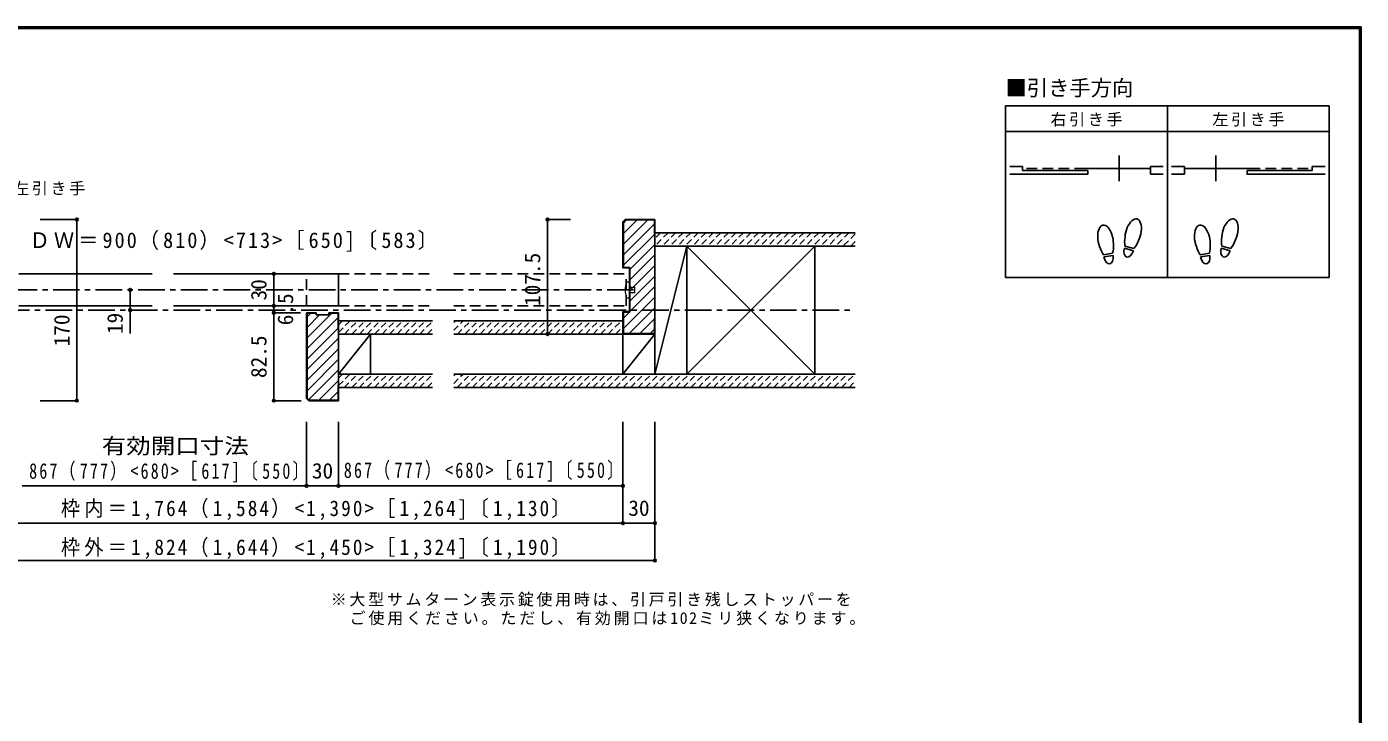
# Model space of a CAD drawing. Units: millimetres, scale not verified. Extents: x -973 to 977, y -718 to 696.
# Drawn here: x -276 to 977, y 51 to 696 of the extents above; entities that cross this region are included whole.
import ezdxf
from ezdxf.enums import TextEntityAlignment as Align

# ---------------------------------------------------------------- set-up
doc = ezdxf.new("R2010")
doc.units = ezdxf.units.MM
doc.header["$LTSCALE"] = 5
doc.header["$PDMODE"] = 32
doc.header["$PDSIZE"] = 2.5
for name, pattern in [('CHAIN1', [8, 5, -1, 1, -1]), ('DASHED1', [1.8, 1.2, -0.6]), ('DASHED2', [3, 2, -1])]:
    doc.linetypes.add(name, pattern=pattern)
for name, color, linetype in [('0-1_通り芯', 4, 'DASHED1'), ('0-2_柱', 3, 'Continuous'), ('0-3_仕上げ', 2, 'Continuous'), ('0-4_枠', 3, 'Continuous'), ('0-6_扉', 2, 'Continuous'), ('0-8_戸当り', 3, 'Continuous'), ('0-A_文字', 7, 'Continuous'), ('0-B_寸法', 7, 'Continuous'), ('0-C_ハッチ', 4, 'DASHED1'), ('F-1_枠', 6, 'Continuous')]:
    doc.layers.add(name, color=color, linetype=linetype)
doc.layers.add('0-7_金物', color=7, linetype='Continuous', lineweight=18)
doc.styles.add('ＭＳ ゴシック', font='')
doc.styles.get('ＭＳ ゴシック').set_extended_font_data('MS Gothic')

msp = doc.modelspace()

# ---------------------------------------------------------------- linework, layer by layer
at = {"layer": '0-1_通り芯', "linetype": 'CHAIN1'}
for p, q in [((-291.347, 449), (294.653, 449)), ((-498.347, 430), (501.653, 430))]:
    msp.add_line(p, q, dxfattribs=at)
at = {"layer": '0-2_柱'}
for p, q in [((313.653, 490), (313.653, 370)), ((343.653, 370), (343.653, 490)), ((463.653, 490), (463.653, 370)), ((46.653, 407.5), (46.653, 370)), ((283.653, 407.5), (283.653, 370))]:
    msp.add_line(p, q, dxfattribs=at)
at = {"layer": '0-2_柱', "color": 7}
for p, q in [((313.653, 370), (343.653, 490)), ((343.653, 370), (463.653, 490)), ((463.653, 370), (343.653, 490)), ((46.653, 407.5), (16.653, 370)), ((313.653, 407.5), (283.653, 370))]:
    msp.add_line(p, q, dxfattribs=at)
at = {"layer": '0-3_仕上げ'}
for p, q in [((501.653, 502.5), (313.653, 502.5)), ((501.653, 490), (313.653, 490)), ((16.653, 420), (104.77, 420)), ((124.77, 420), (283.653, 420)), ((283.653, 420), (283.653, 407.5)), ((16.653, 407.5), (104.77, 407.5)), ((124.77, 407.5), (283.653, 407.5)), ((16.653, 370), (104.77, 370)), ((124.77, 370), (501.653, 370)), ((104.77, 357.5), (16.653, 357.5)), ((501.653, 357.5), (124.77, 357.5))]:
    msp.add_line(p, q, dxfattribs=at)
at = {"layer": '0-4_枠'}
for p, q in [((285.774, 515), (283.653, 512.879)), ((285.981, 514.5), (284.153, 512.671)), ((285.774, 515), (313.653, 515)), ((285.981, 514.5), (313.153, 514.5)), ((313.153, 500), (313.153, 514.5)), ((313.653, 407.5), (313.653, 515)), ((283.653, 512.879), (283.653, 469.5)), ((284.153, 512.671), (284.153, 470)), ((313.153, 500), (313.653, 500)), ((283.653, 469.5), (289.653, 469.5)), ((284.153, 470), (290.153, 470)), ((289.653, 469.5), (289.653, 428.5)), ((290.153, 470), (290.153, 428)), ((-4.347, 427.5), (-13.347, 427.5)), ((-12.847, 427), (-12.847, 347.328)), ((-4.347, 427), (-12.847, 427)), ((-4.347, 427.5), (-4.347, 425.5)), ((7.653, 427.5), (7.653, 425.5)), ((7.653, 427.5), (16.653, 427.5)), ((7.653, 427), (16.153, 427)), ((16.153, 412.5), (16.153, 427)), ((16.653, 427.5), (16.653, 345)), ((289.653, 428.5), (283.653, 428.5)), ((283.653, 428.5), (283.653, 407.5)), ((290.153, 428), (284.153, 428)), ((284.153, 428), (284.153, 408)), ((-4.347, 425.5), (7.653, 425.5)), ((313.653, 422.5), (313.153, 422.5)), ((313.153, 422.5), (313.153, 408)), ((16.153, 412.5), (16.653, 412.5)), ((283.653, 407.5), (313.653, 407.5)), ((284.153, 408), (313.153, 408)), ((16.153, 360), (16.153, 345.5)), ((16.153, 360), (16.653, 360)), ((-11.019, 345.5), (-12.847, 347.328)), ((-11.226, 345), (16.653, 345)), ((-11.019, 345.5), (16.153, 345.5))]:
    msp.add_line(p, q, dxfattribs=at)
msp.add_lwpolyline([(-11.226, 345), (-13.347, 347.121), (-13.347, 427.5)], dxfattribs=at)
at = {"layer": '0-6_扉', "color": 6}
for p, q in [((-283.347, 464), (-158.347, 464)), ((-138.347, 464), (16.653, 464)), ((16.653, 434), (16.653, 464)), ((-283.347, 434), (-158.347, 434)), ((-138.347, 434), (16.653, 434))]:
    msp.add_line(p, q, dxfattribs=at)
at = {"layer": '0-6_扉', "linetype": 'DASHED2'}
for p, q in [((-13.347, 434), (-13.347, 464)), ((-13.347, 464), (104.77, 464)), ((124.77, 464), (286.653, 464)), ((286.653, 434), (286.653, 464)), ((-13.347, 434), (104.77, 434)), ((124.77, 434), (286.653, 434))]:
    msp.add_line(p, q, dxfattribs=at)
at = {"layer": '0-7_金物'}
for p, q in [((286.653, 456.5), (289.653, 456.5)), ((289.653, 451.5), (294.653, 451.5))]:
    msp.add_line(p, q, dxfattribs=at)
for points in [[(286.653, 441.5), (289.653, 441.5), (289.653, 456.5)], [(289.653, 446.5), (294.653, 446.5), (294.653, 451.5)]]:
    msp.add_lwpolyline(points, dxfattribs=at)
msp.add_arc((317.104, 449), 31.361, 166.16368, 193.83629, dxfattribs=at)
at = {"layer": '0-8_戸当り', "color": 2}
for p, q in [((658.639, 564.654), (646.639, 564.654)), ((658.639, 561.054), (658.639, 564.654)), ((778.639, 564.654), (790.639, 564.654)), ((778.639, 557.454), (778.639, 564.654)), ((810.639, 564.654), (798.639, 564.654)), ((810.639, 557.454), (810.639, 564.654)), ((930.639, 564.654), (942.639, 564.654)), ((930.639, 561.054), (930.639, 564.654)), ((658.639, 561.054), (719.839, 561.054)), ((717.439, 562.854), (778.639, 562.854)), ((778.639, 557.454), (790.639, 557.454)), ((810.639, 557.454), (798.639, 557.454)), ((871.839, 562.854), (810.639, 562.854)), ((930.639, 561.054), (869.439, 561.054))]:
    msp.add_line(p, q, dxfattribs=at)
at = {"layer": '0-8_戸当り'}
for p, q in [((749.239, 550.854), (749.239, 574.854)), ((840.039, 550.854), (840.039, 574.854)), ((763.275, 487.735), (754.795, 490.007)), ((854.075, 487.735), (845.595, 490.007)), ((743.264, 483.378), (734.618, 481.853)), ((743.629, 481.31), (734.983, 479.785)), ((762.732, 485.706), (754.251, 487.978)), ((834.064, 483.378), (825.418, 481.853)), ((834.429, 481.31), (825.783, 479.785)), ((853.532, 485.706), (845.051, 487.978))]:
    msp.add_line(p, q, dxfattribs=at)
at = {"layer": '0-8_戸当り', "color": 2, "linetype": 'DASHED2'}
for p, q in [((717.439, 562.854), (658.639, 562.854)), ((871.839, 562.854), (930.639, 562.854))]:
    msp.add_line(p, q, dxfattribs=at)
at = {"layer": '0-8_戸当り', "color": 2}
for points in [[(646.639, 557.454), (719.839, 557.454), (719.839, 561.054)], [(942.639, 557.454), (869.439, 557.454), (869.439, 561.054)]]:
    msp.add_lwpolyline(points, dxfattribs=at)
at = {"layer": '0-8_戸当り'}
for centre, major_axis, ratio, start_param, end_param in [((762.52, 501.878), (3.644, 13.601), 0.5, 4.34059143, 8.22577918), ((853.32, 501.878), (3.644, 13.601), 0.5, 4.34059143, 8.22577918), ((736.603, 495.877), (-2.445, 13.867), 0.5, 4.34059143, 8.22577918), ((827.403, 495.877), (-2.445, 13.867), 0.5, 4.34059143, 8.22577918), ((736.673, 495.481), (-2.963, 16.802), 0.4, 1.85063327, 2.44287679), ((736.673, 495.481), (-2.963, 16.802), 0.4, 3.84030852, 4.43255203), ((762.416, 501.489), (4.416, 16.48), 0.4, 1.85063327, 2.44287679), ((762.416, 501.489), (4.416, 16.48), 0.4, 3.84030852, 4.43255203), ((827.473, 495.481), (-2.963, 16.802), 0.4, 1.85063327, 2.44287679), ((827.473, 495.481), (-2.963, 16.802), 0.4, 3.84030852, 4.43255203), ((853.216, 501.489), (4.416, 16.48), 0.4, 1.85063327, 2.44287679), ((853.216, 501.489), (4.416, 16.48), 0.4, 3.84030852, 4.43255203), ((739.306, 480.548), (-1.27, 7.205), 0.6, 1.57079633, 4.71238898), ((758.492, 486.842), (1.894, 7.067), 0.6, 1.57079633, 4.71238898), ((830.106, 480.548), (-1.27, 7.205), 0.6, 1.57079633, 4.71238898), ((849.292, 486.842), (1.894, 7.067), 0.6, 1.57079633, 4.71238898)]:
    msp.add_ellipse(centre, major_axis=major_axis, ratio=ratio, start_param=start_param, end_param=end_param, dxfattribs=at)
at = {"layer": '0-A_文字', "color": 3}
for p, q in [((642.639, 621.667), (642.639, 460.667)), ((946.639, 621.667), (642.639, 621.667)), ((794.639, 621.667), (794.639, 460.667)), ((946.639, 621.667), (946.639, 460.667)), ((642.639, 597.667), (946.639, 597.667)), ((946.639, 460.667), (642.639, 460.667))]:
    msp.add_line(p, q, dxfattribs=at)
at = {"layer": '0-B_寸法', "color": 4}
for p, q in [((-228.925, 515), (-263.447, 515)), ((-228.925, 345), (-228.925, 515.5)), ((212.887, 515), (212.887, 407.5)), ((212.887, 515), (234.365, 515)), ((-19.005, 464), (-44.052, 464)), ((-44.052, 464), (-44.052, 434)), ((-178.925, 449), (-178.925, 408)), ((-44.052, 434), (-44.052, 427.5)), ((-19.005, 434), (-44.052, 434)), ((-44.052, 427.5), (-44.052, 345)), ((-19.005, 427.5), (-44.052, 427.5)), ((212.887, 407.5), (234.365, 407.5)), ((-228.925, 345), (-263.447, 345)), ((-18.411, 345), (-44.052, 345)), ((-13.347, 265), (-13.347, 325)), ((16.653, 325), (16.653, 265)), ((283.653, 230), (283.653, 325)), ((313.653, 195), (313.653, 325)), ((-13.347, 265), (-280.347, 265)), ((-13.347, 265), (16.653, 265)), ((283.653, 265), (16.653, 265)), ((-310.347, 230), (313.653, 230)), ((-310.347, 195), (313.653, 195))]:
    msp.add_line(p, q, dxfattribs=at)
at = {"layer": '0-B_寸法'}
for p in [(-228.925, 515), (212.887, 515), (-44.052, 464), (-178.925, 449), (-178.925, 430), (-44.052, 434), (-44.052, 427.5), (212.887, 407.5), (-228.925, 345), (-44.052, 345), (-13.347, 265), (16.653, 265), (283.653, 265), (283.653, 230), (313.653, 230), (313.653, 195)]:
    msp.add_point(p, dxfattribs=at)
at = {"layer": '0-C_ハッチ', "linetype": 'Continuous'}
for p, q in [((284.153, 491.824), (306.829, 514.5)), ((284.153, 501.723), (296.93, 514.5)), ((284.153, 511.623), (287.03, 514.5)), ((284.153, 481.924), (313.153, 510.924)), ((284.153, 472.025), (313.153, 501.025)), ((290.153, 468.125), (313.653, 491.625)), ((290.153, 458.226), (313.653, 481.726)), ((290.153, 448.326), (313.653, 471.826)), ((290.153, 438.427), (313.653, 461.927)), ((290.153, 428.527), (313.653, 452.027)), ((284.153, 412.628), (313.653, 442.128)), ((-12.847, 403.819), (10.334, 427)), ((-12.847, 423.618), (-9.465, 427)), ((284.153, 422.527), (289.626, 428)), ((289.425, 408), (313.653, 432.228)), ((-12.847, 413.718), (-1.065, 425.5)), ((-12.847, 393.919), (16.153, 422.919)), ((299.324, 408), (313.153, 421.829)), ((-12.847, 384.02), (16.153, 413.02)), ((-12.847, 374.12), (16.653, 403.62)), ((309.224, 408), (313.153, 411.929)), ((-12.847, 364.221), (16.653, 393.721)), ((-12.847, 354.321), (16.653, 383.821)), ((-11.394, 345.875), (16.653, 373.922)), ((-1.869, 345.5), (16.653, 364.022)), ((8.03, 345.5), (16.153, 353.623))]:
    msp.add_line(p, q, dxfattribs=at)
at = {"layer": '0-C_ハッチ'}
for p, q in [((318.901, 502.5), (313.653, 497.252)), ((325.972, 502.5), (313.653, 490.181)), ((333.043, 502.5), (320.543, 490)), ((340.114, 502.5), (327.614, 490)), ((347.185, 502.5), (334.685, 490)), ((354.256, 502.5), (341.756, 490)), ((361.327, 502.5), (348.827, 490)), ((368.398, 502.5), (355.898, 490)), ((375.469, 502.5), (362.969, 490)), ((382.541, 502.5), (370.041, 490)), ((389.612, 502.5), (377.112, 490)), ((396.683, 502.5), (384.183, 490)), ((403.754, 502.5), (391.254, 490)), ((410.825, 502.5), (398.325, 490)), ((417.896, 502.5), (405.396, 490)), ((424.967, 502.5), (412.467, 490)), ((432.038, 502.5), (419.538, 490)), ((439.109, 502.5), (426.609, 490)), ((446.18, 502.5), (433.68, 490)), ((453.251, 502.5), (440.751, 490)), ((460.322, 502.5), (447.822, 490)), ((467.393, 502.5), (454.893, 490)), ((474.464, 502.5), (461.964, 490)), ((481.535, 502.5), (469.035, 490)), ((488.607, 502.5), (476.107, 490)), ((495.678, 502.5), (483.178, 490)), ((501.653, 501.404), (490.249, 490)), ((501.653, 494.333), (497.32, 490)), ((16.653, 409.064), (27.589, 420)), ((16.653, 416.135), (20.518, 420)), ((22.16, 407.5), (34.66, 420)), ((29.231, 407.5), (41.731, 420)), ((36.302, 407.5), (48.802, 420)), ((43.373, 407.5), (55.873, 420)), ((50.444, 407.5), (62.944, 420)), ((57.515, 407.5), (70.015, 420)), ((64.586, 407.5), (77.086, 420)), ((71.657, 407.5), (84.157, 420)), ((78.728, 407.5), (91.228, 420)), ((85.799, 407.5), (98.299, 420)), ((92.87, 407.5), (104.77, 419.4)), ((124.77, 411.115), (133.655, 420)), ((124.77, 418.186), (126.584, 420)), ((128.226, 407.5), (140.726, 420)), ((135.297, 407.5), (147.797, 420)), ((142.368, 407.5), (154.868, 420)), ((149.439, 407.5), (161.939, 420)), ((156.51, 407.5), (169.01, 420)), ((163.581, 407.5), (176.081, 420)), ((170.652, 407.5), (183.152, 420)), ((177.723, 407.5), (190.223, 420)), ((184.794, 407.5), (197.294, 420)), ((191.865, 407.5), (204.365, 420)), ((198.937, 407.5), (211.437, 420)), ((206.008, 407.5), (218.508, 420)), ((213.079, 407.5), (225.579, 420)), ((220.15, 407.5), (232.65, 420)), ((227.221, 407.5), (239.721, 420)), ((234.292, 407.5), (246.792, 420)), ((241.363, 407.5), (253.863, 420)), ((248.434, 407.5), (260.934, 420)), ((255.505, 407.5), (268.005, 420)), ((262.576, 407.5), (275.076, 420)), ((269.647, 407.5), (282.147, 420)), ((276.718, 407.5), (283.653, 414.435)), ((99.942, 407.5), (104.77, 412.329)), ((16.653, 359.138), (27.515, 370)), ((16.653, 366.209), (20.444, 370)), ((22.086, 357.5), (34.586, 370)), ((29.157, 357.5), (41.657, 370)), ((36.228, 357.5), (48.728, 370)), ((43.299, 357.5), (55.8, 370)), ((50.371, 357.5), (62.871, 370)), ((57.442, 357.5), (69.942, 370)), ((64.513, 357.5), (77.013, 370)), ((71.584, 357.5), (84.084, 370)), ((78.655, 357.5), (91.155, 370)), ((85.726, 357.5), (98.226, 370)), ((92.797, 357.5), (104.77, 369.473)), ((124.77, 361.189), (133.581, 370)), ((124.77, 368.26), (126.51, 370)), ((128.152, 357.5), (140.652, 370)), ((135.223, 357.5), (147.723, 370)), ((142.294, 357.5), (154.794, 370)), ((149.366, 357.5), (161.866, 370)), ((156.437, 357.5), (168.937, 370)), ((163.508, 357.5), (176.008, 370)), ((170.579, 357.5), (183.079, 370)), ((177.65, 357.5), (190.15, 370)), ((184.721, 357.5), (197.221, 370)), ((191.792, 357.5), (204.292, 370)), ((198.863, 357.5), (211.363, 370)), ((205.934, 357.5), (218.434, 370)), ((213.005, 357.5), (225.505, 370)), ((220.076, 357.5), (232.576, 370)), ((227.147, 357.5), (239.647, 370)), ((234.218, 357.5), (246.718, 370)), ((241.289, 357.5), (253.789, 370)), ((248.36, 357.5), (260.86, 370)), ((255.432, 357.5), (267.932, 370)), ((262.503, 357.5), (275.003, 370)), ((269.574, 357.5), (282.074, 370)), ((276.645, 357.5), (289.145, 370)), ((283.716, 357.5), (296.216, 370)), ((290.787, 357.5), (303.287, 370)), ((297.858, 357.5), (310.358, 370)), ((304.929, 357.5), (317.429, 370)), ((312, 357.5), (324.5, 370)), ((319.071, 357.5), (331.571, 370)), ((326.142, 357.5), (338.642, 370)), ((333.213, 357.5), (345.713, 370)), ((340.284, 357.5), (352.784, 370)), ((347.355, 357.5), (359.855, 370)), ((354.426, 357.5), (366.927, 370)), ((361.498, 357.5), (373.998, 370)), ((368.569, 357.5), (381.069, 370)), ((375.64, 357.5), (388.14, 370)), ((382.711, 357.5), (395.211, 370)), ((389.782, 357.5), (402.282, 370)), ((396.853, 357.5), (409.353, 370)), ((403.924, 357.5), (416.424, 370)), ((410.995, 357.5), (423.495, 370)), ((418.066, 357.5), (430.566, 370)), ((425.137, 357.5), (437.637, 370)), ((432.208, 357.5), (444.708, 370)), ((439.279, 357.5), (451.779, 370)), ((446.35, 357.5), (458.85, 370)), ((453.421, 357.5), (465.921, 370)), ((460.492, 357.5), (472.993, 370)), ((467.564, 357.5), (480.064, 370)), ((474.635, 357.5), (487.135, 370)), ((481.706, 357.5), (494.206, 370)), ((488.777, 357.5), (501.277, 370)), ((495.848, 357.5), (501.653, 363.305)), ((99.868, 357.5), (104.77, 362.402))]:
    msp.add_line(p, q, dxfattribs=at)
at = {"layer": 'F-1_枠'}
for p, q in [((-973.347, 695.833), (976.653, 695.833)), ((-973.347, 695), (976.653, 695)), ((-973.347, 694.167), (976.653, 694.167)), ((974.986, 695.833), (974.986, -700.833)), ((975.82, 695.833), (975.82, -700.833)), ((976.653, 695.833), (976.653, -700.833))]:
    msp.add_line(p, q, dxfattribs=at)

# ---------------------------------------------------------------- texts
at = {"layer": '0-A_文字', "style": 'ＭＳ ゴシック'}
msp.add_text('■引き手方向', height=14.66, dxfattribs=at).set_placement((642.639, 626.667), align=Align.BOTTOM_LEFT)
at = {"layer": '0-A_文字', "char_height": 11, "attachment_point": 7, "style": 'ＭＳ ゴシック'}
for s, insert in [('\\T1.17;右引き手', (684.889, 602.167)), ('\\T1.17;左引き手', (836.889, 602.167)), ('\\T1.17;※図示：左引き手', (-358.971, 537.5)), ('\\T1.17;※大型サムターン表示錠使用時は、引戸引き残しストッパーを', (9.329, 151.769)), ('\\T1.18;\u3000ご使用ください。ただし、有効開口は102ミリ狭くなります。', (9.329, 134.269))]:
    msp.add_mtext(s, dxfattribs=dict(at, insert=insert))
at = {"layer": '0-B_寸法', "style": 'ＭＳ ゴシック'}
for s, p in [('107.5', (210.387, 433.875)), ('30', (-46.552, 439)), ('6.5', (-21.552, 415.75)), ('19', (-181.425, 407.5)), ('170', (-231.425, 395.955)), ('82.5', (-46.552, 366.25))]:
    msp.add_text(s, height=14.66, rotation=90, dxfattribs=at).set_placement(p, align=Align.BOTTOM_LEFT)
at = {"layer": '0-B_寸法', "style": 'ＭＳ ゴシック', "width": 1.15}
msp.add_text('有効開口寸法', height=14.66, dxfattribs=at).set_placement((-205.597, 290.81), align=Align.BOTTOM_LEFT)
at = {"layer": '0-B_寸法', "style": 'ＭＳ ゴシック'}
for p in [(-8.347, 267.5), (288.653, 232.5)]:
    msp.add_text('30', height=14.66, dxfattribs=at).set_placement(p, align=Align.BOTTOM_LEFT)
at = {"layer": '0-B_寸法', "char_height": 14.66, "attachment_point": 7, "style": 'ＭＳ ゴシック'}
for s, insert in [('\\T1.2;\\W0.95;ＤＷ＝900（810）<713>［650]〔583〕', (-273.308, 484.833)), ('\\T1.27;\\W0.75;867（777）<680>［617]〔550〕', (-273.722, 268.31)), ('\\T1.27;\\W0.75;867（777）<680>［617]〔550〕', (21.625, 269.089)), ('\\T1.22;\\W0.9;枠内＝1,764（1,584）<1,390>［1,264]〔1,130〕', (-243.948, 232.911)), ('\\T1.22;\\W0.9;枠外＝1,824（1,644）<1,450>［1,324]〔1,190〕', (-243.948, 196.458))]:
    msp.add_mtext(s, dxfattribs=dict(at, insert=insert))

doc.saveas('drawing.dxf')
